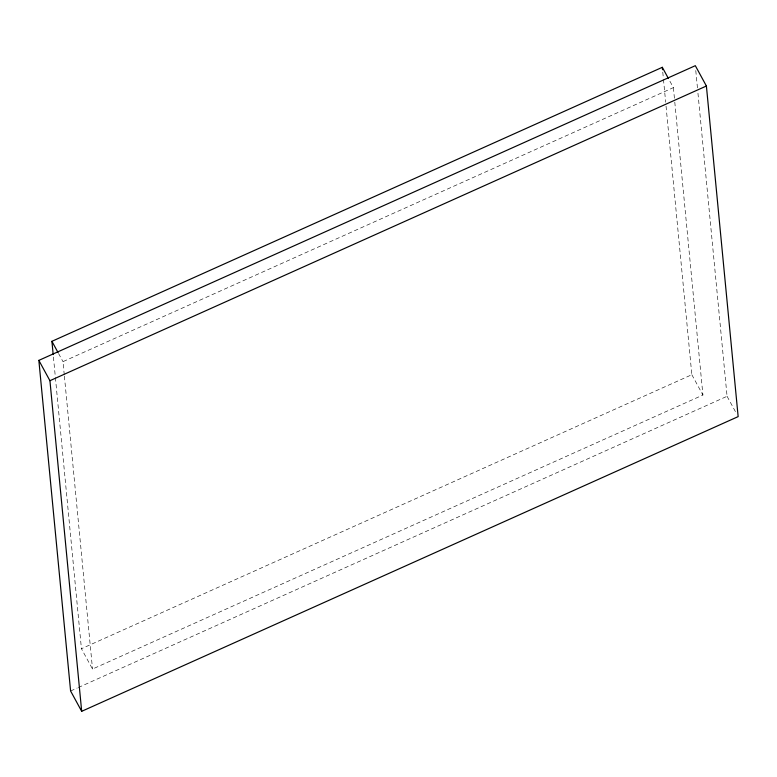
<?xml version="1.0" encoding="UTF-8"?>
<svg xmlns="http://www.w3.org/2000/svg" width="777" height="777" viewBox="0 0 777 777"><rect width="100%" height="100%" fill="white"/><g stroke="black" fill="none" stroke-linecap="round" stroke-linejoin="round"><path stroke-width="0.58" stroke-dasharray="3.88 2.91" d="M64.268 374.902L62.995 361.635L673.397 87.626L668.958 79.497M674.786 102.098L702.923 395.037L92.521 669.046L81.439 648.717L691.841 374.708L665.782 103.467M70.6 690.986L77.244 688.004M78.351 687.509L727.068 396.299L697.746 91.026M727.068 396.299L735.936 412.558M691.841 374.708L702.923 395.037M58.566 353.506L62.995 361.635M695.774 70.513L697.629 89.821M673.397 87.626L674.669 100.893M662.771 72.125L663.354 78.156M663.471 79.361L665.675 102.263M64.384 376.107L92.521 669.046M53.419 356.983L55.274 376.272M55.39 377.476L81.439 648.717"/><path stroke-width="1.17" d="M53.186 354.574L51.913 341.317L662.315 67.308L668.405 78.487M38.85 360.382L695.318 65.686L706.4 86.014L738.15 416.618L81.682 711.314L70.6 690.986L38.85 360.382L49.932 380.701L81.682 711.314M49.932 380.701L706.4 86.014M51.913 341.317L58.013 352.496M662.315 67.308L662.548 69.716"/></g></svg>
